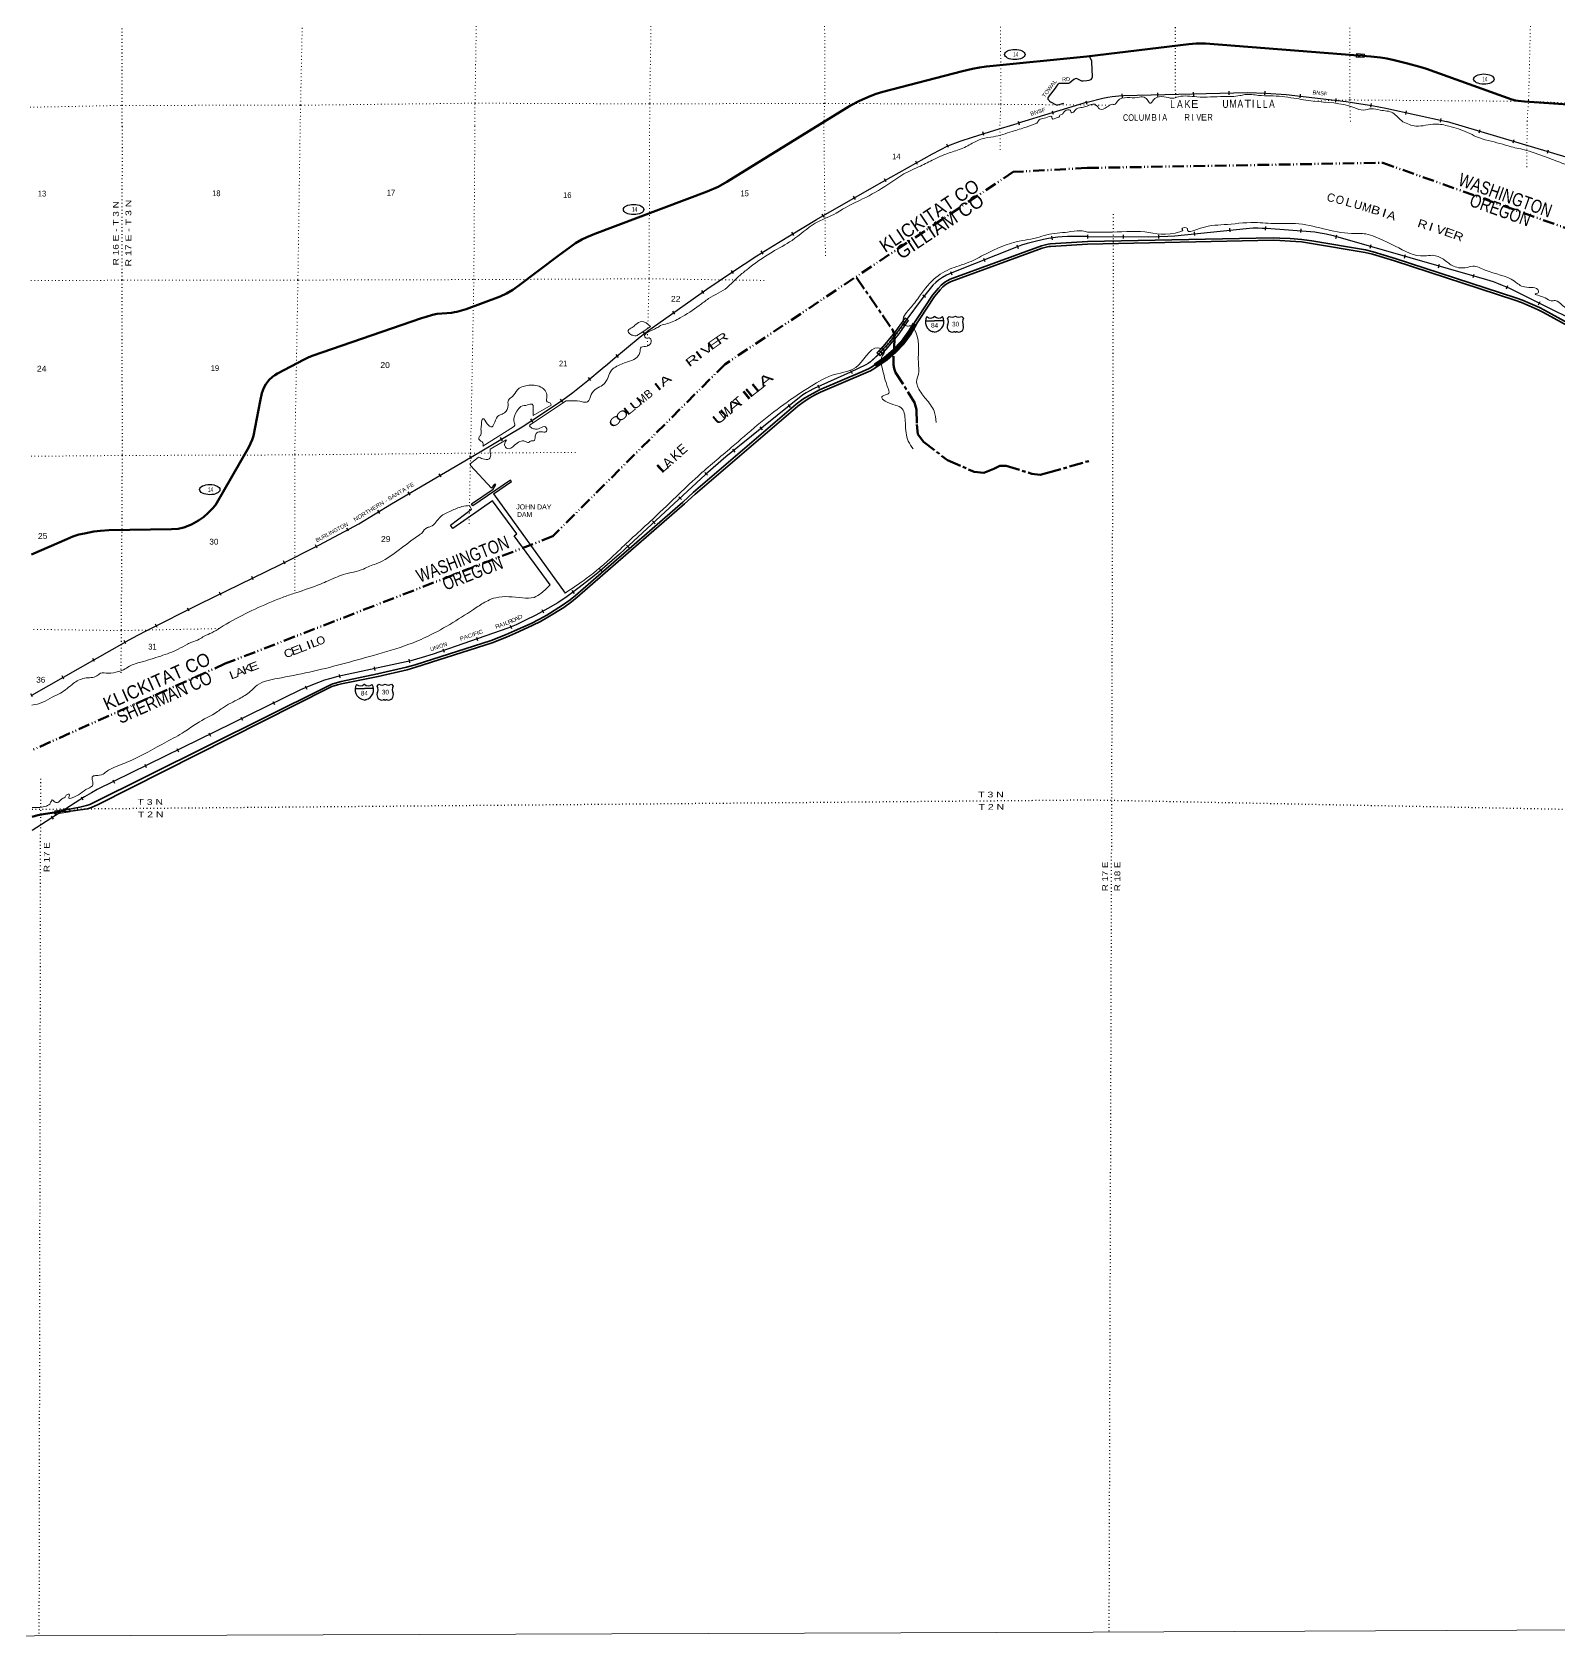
# Model space of a CAD drawing. Header units: feet. Extents: x -199 to 255675, y -686157 to -547785.
# Drawn here: x 63979 to 110150, y -686157 to -637564 of the extents above; entities that cross this region are included whole.
import ezdxf
from ezdxf.enums import TextEntityAlignment as Align

# ---------------------------------------------------------------- set-up
doc = ezdxf.new("R2010")
doc.units = ezdxf.units.FT
doc.header["$LTSCALE"] = 70
doc.header["$PDMODE"] = 32
doc.header["$PDSIZE"] = 35
for name, pattern in [('DASH_DOUBLE_DOT', [9.2, 5, -1.2, 0.3, -1.2, 0.3, -1.2]), ('DOTTED', [1.5, 0.3, -1.2]), ('LONG_DASH_SHORT_DASH', [9.9, 6, -1.2, 1.5, -1.2])]:
    doc.linetypes.add(name, pattern=pattern)
for name, color, linetype, lineweight in [('10', 7, 'DASH_DOUBLE_DOT', 70), ('11', 7, 'LONG_DASH_SHORT_DASH', 60), ('15', 7, 'Continuous', 25), ('16', 7, 'Continuous', 25), ('17', 7, 'Continuous', 25), ('18', 7, 'Continuous', 35), ('23', 7, 'Continuous', 70), ('29', 7, 'Continuous', 25), ('34', 7, 'Continuous', 25), ('39', 7, 'Continuous', 13), ('4', 7, 'Continuous', 13), ('42', 7, 'Continuous', 25), ('55', 7, 'Continuous', 13), ('59', 7, 'Continuous', 13), ('6', 7, 'DOTTED', 25), ('7', 7, 'DOTTED', 13)]:
    doc.layers.add(name, color=color, linetype=linetype, lineweight=lineweight)
for name, color, linetype in [('12', 7, 'Continuous'), ('30', 7, 'Continuous'), ('41', 7, 'Continuous')]:
    doc.layers.add(name, color=color, linetype=linetype)

msp = doc.modelspace()

# ---------------------------------------------------------------- linework, layer by layer
at = {"layer": '10'}
for points in [[(95885.3, -641672.62), (93649, -641791.49), (84933.81, -647606.42), (79721.68, -652811.99), (69820.57, -656662.85), (63971.77, -659283.36)], [(95885.3, -641671.92), (104824.44, -641515.55), (113008.57, -644436.05), (122645.78, -654793.86), (126772.09, -658385.24), (127941.78, -658785.25)]]:
    msp.add_lwpolyline(points, dxfattribs=at)
at = {"layer": '11'}
msp.add_lwpolyline([(88907.07, -644979.97), (89993.61, -646559.39), (90050.85, -646689.43), (90062.23, -646861.98), (90024.45, -647424.35), (90027.99, -647621.05), (90047.95, -647739.17), (90092.08, -647857.42), (90667.42, -648768.33), (90727.24, -648972.63), (90736.86, -649434.26), (90767.19, -649719.07), (90931.65, -649952.66), (91664.89, -650513.06), (92470.79, -650864.12), (92758.17, -650896.01), (93058.42, -650775.24), (93244.42, -650681.45), (93439.21, -650683.95), (94212.08, -650918.84), (94461.34, -650955.04), (94687.78, -650897.08), (95931.88, -650536.11)], dxfattribs=at)
at = {"layer": '15'}
for p, q in [((91268.01, -646161.69), (91270.91, -646158.78)), ((91274.08, -646161.16), (91270.65, -646158.78)), ((90995.3, -646293.16), (91271.71, -646293.16)), ((91271.71, -646638.74), (91207.82, -646620.78)), ((91271.18, -646639), (91334.81, -646620.26)), ((73750.14, -657418.35), (74026.55, -657418.35)), ((74022.85, -657286.88), (74025.75, -657283.97)), ((74028.92, -657286.35), (74025.49, -657283.97)), ((74026.55, -657763.93), (73962.66, -657745.97)), ((74026.02, -657764.19), (74089.65, -657745.45))]:
    msp.add_line(p, q, dxfattribs=at)
for points in [[(91547.07, -646293.16), (91271.18, -646293.16), (91271.71, -646293.16)], [(74301.91, -657418.35), (74026.02, -657418.35), (74026.55, -657418.35)]]:
    msp.add_lwpolyline(points, dxfattribs=at)
for centre, radius, start, end in [((91297.93, -646328.26), 306.13, 148.44436, 254.43378), ((91149.33, -646045.66), 165.66, 227.34248, 315.8117), ((91393.02, -646045.66), 165.66, 224.18831, 312.69403), ((91244.42, -646328.26), 306.13, 283.08087, 31.62484), ((74052.77, -657453.45), 306.13, 148.44436, 254.43378), ((73904.17, -657170.85), 165.66, 227.34248, 315.8117), ((74147.86, -657170.85), 165.66, 224.18831, 312.69403), ((73999.26, -657453.45), 306.13, 283.08087, 31.62484)]:
    msp.add_arc(centre, radius, start, end, dxfattribs=at)
at = {"layer": '16'}
for p, q in [((91657.25, -646218.17), (91708.56, -646159.41)), ((91900.32, -646153.44), (91900.04, -646153.64)), ((92092.41, -646159.32), (92143.8, -646218.17)), ((74412.1, -657347.57), (74463.41, -657288.81)), ((74655.17, -657282.84), (74654.89, -657283.04)), ((74847.26, -657288.72), (74898.65, -657347.57))]:
    msp.add_line(p, q, dxfattribs=at)
for centre, radius, start, end in [((91464.27, -646328.8), 222.05, 332.97043, 29.75871), ((91799.64, -646001.75), 182.07, 239.97227, 303.45418), ((92001.42, -646002.25), 181.52, 236.33975, 300.08743), ((92001.41, -646001.75), 182.07, 236.54582, 236.59441), ((92336.77, -646328.8), 222.05, 150.24129, 207.02957), ((91803.46, -646483.7), 151.42, 159.09177, 283.81923), ((91997.58, -646483.7), 151.42, 256.18077, 20.90823), ((74219.12, -657458.2), 222.05, 332.97043, 29.75871), ((74554.49, -657131.15), 182.07, 239.97227, 303.45418), ((74756.27, -657131.65), 181.52, 236.33975, 300.08743), ((74756.26, -657131.15), 182.07, 236.54582, 236.59441), ((75091.62, -657458.2), 222.05, 150.24129, 207.02957), ((74558.31, -657613.1), 151.42, 159.09177, 283.81923), ((74752.43, -657613.1), 151.42, 256.18077, 20.90823)]:
    msp.add_arc(centre, radius, start, end, dxfattribs=at)
for centre, major_axis, start_param, end_param in [((91858.8, -646682.52), (-19.56, 51.67), 4.95877769, 6.28318531), ((91942.25, -646682.52), (19.56, 51.67), 0, 1.32637542), ((74613.65, -657811.92), (-19.56, 51.67), 4.95877769, 6.28318531), ((74697.1, -657811.92), (19.56, 51.67), 0, 1.32637542)]:
    msp.add_ellipse(centre, major_axis=major_axis, ratio=0.929097, start_param=start_param, end_param=end_param, dxfattribs=at)
at = {"layer": '17'}
for centre in [(93696.74, -638239.1), (107881.77, -638984.24), (82169.23, -642928.93), (69350.4, -651399.75)]:
    msp.add_ellipse(centre, major_axis=(309.24, -1), ratio=0.500121, dxfattribs=at)
at = {"layer": '18'}
for q in [(65001.2, -661087.91), (65000.58, -661140.14)]:
    msp.add_line((64907.55, -661127.85), q, dxfattribs=at)
for points in [[(95894.48, -643897.85), (101512.61, -643781.29), (101715.76, -643791.01), (102026.99, -643806.54), (102373.51, -643833.74), (102678.86, -643877.6), (104301.91, -644152.1), (104530.65, -644206.99), (105197.43, -644408.29), (108844.52, -645600.08), (109049.23, -645671.27), (109279.87, -645769.55), (109559.48, -645892.89), (109719.79, -645974.67), (112718.61, -647621.13)], [(95894.79, -643972.98), (101511.59, -643856.33), (101712.1, -643865.92), (102022.19, -643881.39), (102365.24, -643908.32), (102667.27, -643951.71), (104286.89, -644225.62), (104511.05, -644279.41), (105174.94, -644479.84), (108820.55, -645671.15), (109022.18, -645741.27), (109250.03, -645838.36), (109527.28, -645960.66), (109684.69, -646040.96), (112680.67, -647685.86)], [(95894.48, -643897.85), (94768.61, -643967.73), (94707.93, -643976.53), (94627.22, -643992.26), (94498.52, -644029.93), (91745.38, -645036.68), (91652.64, -645080.78), (91581.37, -645126.92), (91472.36, -645215.01), (91384.32, -645303.09), (91204.04, -645517.02), (90340.38, -646840.46), (90271.99, -646933.01), (90174.77, -647043.9), (89943.14, -647263.07), (89800.59, -647380.53), (89643.17, -647509.24), (89392.87, -647679.4), (89294.34, -647736.03), (89088.04, -647828.79), (87790.39, -648385.65), (87606.85, -648480.59), (87455.92, -648564.48), (87288.22, -648669.35), (87085.3, -648818.97), (83982.42, -651477.7), (83660.76, -651775.39), (80413.53, -654597.51), (80245.83, -654731.74), (80018.21, -654898.94), (79539.39, -655195.26), (79320.33, -655317.96), (79069.83, -655446.94), (78561.54, -655675.08), (78298.41, -655790.9), (77862.61, -655961.64), (75564.89, -656696.96), (75301.56, -656773.36), (74425.25, -656975.47), (73322.43, -657203.98)], [(95894.79, -643972.98), (94776.33, -644042.4), (94720.49, -644050.49), (94644.97, -644065.21), (94521.96, -644101.22), (91774.43, -645105.92), (91689.28, -645146.4), (91625.44, -645187.73), (91522.59, -645270.84), (91439.62, -645353.86), (91264.34, -645561.85), (90402, -646883.28), (90330.45, -646980.1), (90228.86, -647095.97), (89992.82, -647319.32), (89848.17, -647438.5), (89688.08, -647569.4), (89432.7, -647743.02), (89328.49, -647802.91), (89118.21, -647897.46), (87822.45, -648453.51), (87642.31, -648546.69), (87494.05, -648629.1), (87330.42, -648731.42), (87132.02, -648877.71), (84032.31, -651533.72), (83710.84, -651831.23), (80461.58, -654655.11), (80291.48, -654791.26), (80060.21, -654961.15), (79577.47, -655259.9), (79355.83, -655384.04), (79102.38, -655514.54), (78592, -655743.62), (78327.21, -655860.17), (77887.74, -656032.34), (75586.77, -656768.7), (75320.45, -656845.97), (74441.29, -657048.74), (73337.65, -657277.42)], [(65000.58, -661140.14), (65582.4, -661067.04), (65643.89, -661057.84), (65686.33, -661046.83), (65743.46, -661027.43), (65795.34, -661004.89), (65977.05, -660919.74), (72937.23, -657404.78), (73044.14, -657356.54), (73109.13, -657335.57), (73216.04, -657304.11), (73337.65, -657277.42)], [(73322.43, -657203.98), (73140.05, -657252.22), (73075.07, -657273.19), (73018.6, -657293.74), (72817.87, -657390.55), (65747.13, -660908.41), (65723.55, -660919.42), (65694.2, -660930.95), (65625.54, -660952.45), (65419.64, -661002.35), (65001.2, -661087.91)]]:
    msp.add_lwpolyline(points, dxfattribs=at)
at = {"layer": '18', "lineweight": 70}
msp.add_lwpolyline([(63977.32, -661300.98), (64155.03, -661250.26), (64264.04, -661223), (64324.83, -661212.51), (64907.55, -661127.85)], dxfattribs=at)
at = {"layer": '23'}
for points in [[(95876.35, -638299.47), (98962.82, -637923.23), (99179.34, -637905.22), (99326.97, -637905.45), (99460.26, -637908.68), (104459.55, -638298.46), (104758.83, -638335.85), (104943.71, -638363.79), (105168.8, -638410.35), (105575, -638510.94), (105945.06, -638609.86), (106148.87, -638672.62), (108728.81, -639597.37), (108839.68, -639627.3), (108913.78, -639639.81), (109114.58, -639658.04), (111015.8, -639793.19)], [(95876.35, -638299.47), (92838.17, -638601.34), (92629.19, -638631.21), (92415.13, -638670.1), (92111.38, -638742.72), (89706.04, -639370.52), (89507.02, -639430.27), (89324.28, -639495.96), (89001.64, -639640.55), (88725.13, -639785.67), (87814.07, -640347.6)], [(87814.08, -640347.59), (84983.16, -642087.66), (84723.3, -642238.23), (84389.14, -642387.36), (80999.72, -643666.32), (80755.57, -643761.42), (80604.68, -643839.51), (80412.18, -643948.84), (80259.81, -644053.48), (79888.5, -644331.38), (78698.78, -645227.9), (78518.33, -645357.08), (78323.22, -645471.61), (78133.14, -645561.51), (77100.01, -645940.91), (76958.77, -645985.71), (76821.56, -646023.37), (76748.05, -646037.77), (76659.6, -646050.79), (76227.76, -646087.23), (76087.36, -646113.38), (75895.05, -646171.08), (75748.84, -646218.39), (72446.63, -647352.14), (72329.5, -647400.47), (72200.54, -647464.46), (71396.89, -647883.33), (71314.94, -647936.69), (71248.6, -647984.85), (71141.95, -648081.16), (71047.77, -648208.13), (70980.66, -648325.84), (70925.41, -648482.09), (70871.1, -648727.41), (70673.69, -649773.12), (70637.24, -649893.53), (70536.57, -650117.14), (69520.16, -651867.47), (69427.6, -651983.09), (69291.17, -652114.15), (69157.05, -652232.98), (69011.37, -652337.1), (68798.05, -652451.63), (68563.62, -652541.36), (68397.43, -652581.78), (68192.62, -652600.45), (66293.33, -652625.24), (66044.49, -652643.24), (65840.23, -652667.68), (65559.27, -652724.95), (65387.58, -652761.39), (65210.59, -652822.35), (65028.46, -652898.04), (63955.48, -653358.17)]]:
    msp.add_lwpolyline(points, dxfattribs=at)
at = {"layer": '29'}
for points in [[(95948.3, -638290.7), (96004.62, -638402.88), (96011.79, -638427.31), (96017.26, -638467.47), (96038.1, -638904.43), (96035.51, -638927.49), (96020.91, -638958.52), (95982.94, -639003), (95933.33, -639026.06), (95879.41, -639040.4)], [(95879.41, -639040.4), (95761.47, -639050.77), (95743.53, -639050.77), (95724.03, -639044.54), (95582.08, -638978.97), (95552.96, -638970.34), (95518.29, -638974.98), (95478.86, -638998.46), (95358.83, -639092.65), (95336.91, -639106.61), (95316.97, -639112.89), (95144.39, -639120.96), (95025.97, -639122.57), (95014.01, -639126.56), (95001.95, -639133.05), (94912.37, -639257.49), (94703.26, -639530.46), (94696.59, -639546.39), (94693.1, -639563.34), (94694.6, -639577.31), (94699.61, -639590.67), (94715.52, -639614.2), (94730.97, -639633.15), (94750.41, -639652.1), (94774.35, -639668.9), (94947.73, -639758.8), (94961.69, -639763.79), (94977.67, -639765.17), (94996.57, -639762.79), (95176.08, -639714.94)]]:
    msp.add_lwpolyline(points, dxfattribs=at)
at = {"layer": '34'}
for p, q in [((96949.95, -639542.2), (96946.37, -639431.65)), ((98021.34, -639512.25), (98018.55, -639401.68)), ((99106.85, -639487.44), (99104.06, -639376.87)), ((100178.66, -639457.76), (100175.86, -639347.19)), ((101260.95, -639462.48), (101264.34, -639351.93)), ((102324.17, -639553.25), (102337.13, -639443.4)), ((95882.37, -639682.75), (93763.29, -640325.39)), ((94825.65, -639943.43), (94857.75, -640049.28)), ((95839.92, -639641.78), (95872.02, -639747.63)), ((103402.17, -639683.07), (103415.13, -639573.22)), ((104461.86, -639832.45), (104478.6, -639723.11)), ((105521.16, -640052.74), (105545.17, -639944.76)), ((93800.35, -640257.1), (93832.45, -640362.95)), ((106568.38, -640282.91), (106592.39, -640174.93)), ((92762.81, -640687.1), (92730.2, -640581.41)), ((107761.51, -640513.89), (107729.85, -640619.87)), ((108789.59, -640818.34), (108757.93, -640924.32)), ((91693.59, -641056.38), (91644.85, -640957.09)), ((109829.2, -641131.67), (109797.53, -641237.65)), ((90754.22, -641566.79), (90700.29, -641470.21)), ((89804.94, -642093.87), (89751.01, -641997.29)), ((88874.13, -642624.89), (88819.19, -642528.89)), ((87930.42, -643161.88), (87875.48, -643065.88)), ((87010.98, -643711.2), (86954.04, -643616.38)), ((94805.34, -643737.11), (94821.44, -643846.54)), ((95896.46, -643691.27), (95896.46, -643801.88)), ((96980.66, -643805.94), (96981.06, -643695.33)), ((98053.91, -643801.17), (98052.09, -643690.57)), ((99140.71, -643717.33), (99129.6, -643607.27)), ((100207.23, -643607.01), (100196.12, -643496.96)), ((101280.98, -643552.75), (101287.46, -643442.33)), ((102349.7, -643628.26), (102357.81, -643517.95)), ((103407.23, -643801.21), (103437.68, -643694.88)), ((86085.42, -644276.79), (86026.68, -644183.07)), ((93757.08, -644000.68), (93792.94, -644105.32)), ((104438.72, -644093.89), (104469.17, -643987.56)), ((105481.83, -644395.33), (105512.29, -644288.99)), ((85188.08, -644861.78), (85127.6, -644769.17)), ((91748.78, -644802.96), (91793.72, -644904.03)), ((92744.55, -644399.91), (92785.52, -644502.65)), ((106513.33, -644688.01), (106543.78, -644581.68)), ((107556.44, -644989.45), (107586.89, -644883.11)), ((108562.3, -645328.5), (108610.35, -645228.88)), ((84291.49, -645470.6), (84227.67, -645380.26)), ((90912.06, -645508.19), (90998.43, -645577.29)), ((109533.54, -645812.57), (109582.72, -645713.49)), ((83417.27, -646091.4), (83353.45, -646001.06)), ((82535.6, -646721.53), (82468.48, -646633.61)), ((90271.05, -646370.14), (90359.85, -646436.08)), ((89591.07, -647206.55), (89671.86, -647282.1)), ((81708.56, -647400.03), (81637.68, -647315.12)), ((80874.27, -648095.03), (80803.48, -648010.04)), ((87738.78, -648230.32), (87784.4, -648331.08)), ((88728.3, -647784.94), (88775.15, -647885.14)), ((80024.13, -648756.49), (79961.68, -648665.19)), ((86838.28, -648828.04), (86907.51, -648914.3)), ((79117.9, -649357.57), (79058.5, -649264.26)), ((85989.85, -649505.62), (86059.08, -649591.88)), ((78203.46, -649920.04), (78146.56, -649825.19)), ((77268.77, -650473.68), (77212.88, -650378.23)), ((85155.28, -650178.77), (85224.52, -650265.03)), ((76344.85, -651017.74), (76288.95, -650922.29)), ((84327.08, -650884.27), (84400.02, -650967.42)), ((75406.71, -651564.38), (75350.79, -651468.95)), ((83539.62, -651614.08), (83614.67, -651695.33)), ((74489.88, -652117.55), (74431.63, -652023.52)), ((73546.04, -652660.65), (73493.91, -652563.1)), ((82740.2, -652348.84), (82815.25, -652430.09)), ((72599.34, -653166.73), (72549.47, -653067.99)), ((81954.3, -653078.21), (82029.34, -653159.47)), ((71628.97, -653653.9), (71579.11, -653555.16)), ((70667.04, -654129.1), (70618.48, -654029.72)), ((81141.03, -653794.5), (81213.26, -653878.28)), ((69690.34, -654603.45), (69641.78, -654504.07)), ((80301.36, -654454.07), (80367.27, -654542.9)), ((68730.6, -655080.1), (68680.93, -654981.27)), ((79390.59, -655029.11), (79444.52, -655125.68)), ((67759.27, -655565.34), (67709.6, -655466.51)), ((78435.34, -655500.34), (78477.69, -655602.52)), ((66813.39, -656063.73), (66758.61, -655967.64)), ((77413.96, -655859.05), (77450.33, -655963.51)), ((76402.22, -656214.06), (76438.59, -656318.52)), ((65868.82, -656599.2), (65814.04, -656503.11)), ((74323.65, -656759.7), (74347.09, -656867.8)), ((75370.95, -656529.92), (75394.39, -656638.02)), ((64938.63, -657132.49), (64883.85, -657036.4)), ((72238.7, -657335.07), (72281.76, -657436.96)), ((73261.97, -656987.25), (73285.41, -657095.35)), ((63994.06, -657667.96), (63939.28, -657571.87)), ((71255.91, -657803.24), (71304.66, -657902.52)), ((70294.62, -658278.16), (70343.37, -658377.45)), ((69318.83, -658754.39), (69367.58, -658853.68)), ((68357.54, -659229.32), (68406.29, -659328.6)), ((67381.75, -659705.54), (67430.5, -659804.83)), ((66420.46, -660180.47), (66469.21, -660279.76)), ((65456.34, -660691.96), (65516.16, -660785)), ((64555.88, -661274.05), (64615.7, -661367.09))]:
    msp.add_line(p, q, dxfattribs=at)
at = {"layer": '34', "lineweight": 13}
for p, q in [((90376.35, -646208.22), (90482.53, -646284.14)), ((89526.02, -647267.25), (89621.94, -647356.6))]:
    msp.add_line(p, q, dxfattribs=at)
at = {"layer": '34'}
for points in [[(95881.79, -639681.33), (96359.77, -639561.78), (96507.27, -639532.37), (96644.03, -639507.83), (96838.66, -639488.57), (96987.37, -639483.75), (100734.27, -639389.11), (101290.15, -639406.14), (101905.94, -639448.92), (103718.99, -639662.84), (104026.83, -639710.59), (104497.26, -639782.64), (104916.34, -639859.65), (106749.56, -640267.26)], [(63966.07, -657621.07), (65437.57, -656782.2), (66909.08, -655943.33), (67175.42, -655800.19), (67444.63, -655662.37), (69047.97, -654856.56), (71466.79, -653674.63), (72668.08, -653067.91), (73855.17, -652433.55), (74352.57, -652135.31), (74845.66, -651829.85), (76184.74, -651045.2), (77524.29, -650260.77), (78793.09, -649499.59), (79417.17, -649102.36), (80028.43, -648684.23), (80333.8, -648457.81), (80779.34, -648103.05), (81216.96, -647738.53), (81376.43, -647604.02), (81535.96, -647469.59), (81951.85, -647122.43), (82370.73, -646778.71), (82630.93, -646580.07), (82896.91, -646388.96), (84381.77, -645339.98), (85133.45, -644829.12), (85895.04, -644331.68), (86545.92, -643923.72), (87697.22, -643232.41), (89445.11, -642232.25), (91205.09, -641249.5), (91434.81, -641122.6), (91670.5, -641006.89), (92039.26, -640862.31), (92415.14, -640739.15), (93089.6, -640531.03), (93764.06, -640322.9)], [(127924, -655637.41), (127086.78, -655253.06), (126909.8, -655158.63), (126819.93, -655098.67), (126741.85, -655029.38), (126435.39, -654727.67), (119569.81, -646317.69), (119398.85, -646129.54), (119245.01, -645975.62), (119031.33, -645791.75), (118834.82, -645647.56), (118135.51, -645170.48), (116570.61, -644069.47), (116453.76, -643986.89), (116368.32, -643935.6), (116206, -643852.06), (111336.55, -641676.37), (111131.91, -641587.57), (110941.67, -641521.04), (106752.33, -640269.35)], [(95897.56, -643745.87), (95285.48, -643745.87), (95129.36, -643753.21), (94996.31, -643766.83), (94711.26, -643808.77), (94567.71, -643837.08), (94271.13, -643905.24), (94070.97, -643958.71), (93898.07, -644010.09), (93745.07, -644062.51), (91838.58, -644822.78), (91631.12, -644915.03), (91509.63, -644984.19), (91388.11, -645068.03), (91304.32, -645135.1), (91218.46, -645216.82), (90898.84, -645616.28), (89905.19, -646954.43), (89539.32, -647345.64), (89334.86, -647533.44), (89265.6, -647583.83), (89195.28, -647626.88), (88730.9, -647844), (87628.3, -648343.13), (87460.66, -648431.19), (87389.42, -648473.12), (87286.77, -648538.1), (84955.8, -650408.88), (84343.72, -650945.78), (81891.11, -653210.89), (81740.17, -653353.53), (81073.53, -653928.23), (80836.63, -654123.31), (80522.17, -654358.23), (80116.52, -654659.21), (80003.3, -654736.82), (79875.38, -654822.84), (79569.29, -654994.85), (79208.7, -655196.2), (78902.62, -655347.23), (78613.31, -655485.67), (78366.34, -655588.04), (76106.08, -656374.98), (75769.12, -656480.9), (75426.8, -656576.35), (73227.82, -657053.2), (72974.21, -657121.65), (72823.32, -657167.78), (72642.81, -657228.76), (72358.03, -657343.93), (72093.35, -657455.77), (65947.55, -660473.5), (65773.81, -660571.69), (65560.02, -660693.31), (63979.28, -661709.71)], [(95893.98, -643744.74), (97750.16, -643751.55), (98075.8, -643746.2), (98325.98, -643733), (98539.16, -643720.56), (100689.27, -643503.46), (100901.09, -643487.67), (101053.84, -643484.46), (101172.82, -643489.09), (101312.3, -643497.28), (102635.29, -643594.5), (102765.15, -643608.16), (102929.01, -643629.76), (103108.45, -643663.97), (103327.74, -643718.94), (107959.4, -645045.34), (108163.38, -645110.51), (108312.91, -645161.8), (108438.95, -645213.1), (108536.08, -645255.24), (108652.55, -645311.41), (111693.7, -646820.91)]]:
    msp.add_lwpolyline(points, dxfattribs=at)
at = {"layer": '34', "lineweight": 13}
for points in [[(95882.06, -639682.4), (96360.01, -639562.85), (96507.47, -639533.45), (96644.18, -639508.92), (96838.73, -639489.67), (96987.4, -639484.85), (100734.27, -639390.21), (101290.1, -639407.24), (101905.84, -639450.02), (103718.84, -639663.93), (104026.66, -639711.68), (104497.08, -639783.72), (104916.12, -639860.73), (106749.32, -640268.33)], [(127924.46, -655636.41), (127087.27, -655252.07), (126910.37, -655157.68), (126820.6, -655097.8), (126742.6, -655028.58), (126436.2, -654726.93), (119570.64, -646316.97), (119399.65, -646128.78), (119245.76, -645974.81), (119032.02, -645790.89), (118835.46, -645646.66), (118136.14, -645169.58), (116571.24, -644068.57), (116454.36, -643985.97), (116368.86, -643934.64), (116206.48, -643851.07), (111336.99, -641675.36), (111132.31, -641586.54), (110942.01, -641519.99), (106752.64, -640268.3)], [(95897.56, -643744.77), (95285.45, -643744.77), (95129.28, -643752.11), (94996.17, -643765.74), (94711.07, -643807.69), (94567.48, -643836), (94270.86, -643904.17), (94070.67, -643957.65), (93897.73, -644009.04), (93744.69, -644061.48), (91838.15, -644821.77), (91630.62, -644914.05), (91509.04, -644983.26), (91387.45, -645067.15), (91303.6, -645134.27), (91217.65, -645216.07), (90897.97, -645615.61), (89904.34, -646953.72), (89538.55, -647344.86), (89334.16, -647532.59), (89264.99, -647582.91), (89194.76, -647625.91), (88730.44, -647843), (87627.82, -648342.14), (87460.12, -648430.23), (87388.85, -648472.18), (87286.13, -648537.2), (84955.09, -650408.04), (84342.98, -650944.96), (81890.36, -653210.09), (81739.43, -653352.71), (81072.82, -653927.39), (80835.95, -654122.44), (80521.51, -654357.35), (80115.88, -654658.31), (80002.68, -654735.91), (79874.8, -654821.9), (79568.75, -654993.89), (79208.19, -655195.23), (78902.14, -655346.24), (78612.86, -655484.67), (78365.95, -655587.01), (76105.73, -656373.94), (75768.81, -656479.85), (75426.54, -656575.28), (73227.56, -657052.13), (72973.91, -657120.59), (72822.98, -657166.73), (72642.43, -657227.73), (72357.61, -657342.91), (72092.89, -657454.77), (65947.04, -660472.53), (65773.27, -660570.73), (65559.45, -660692.37), (63978.69, -661708.78)], [(95893.98, -643745.84), (97750.17, -643752.65), (98075.84, -643747.3), (98326.04, -643734.1), (98539.25, -643721.66), (100689.37, -643504.56), (100901.14, -643488.77), (101053.83, -643485.56), (101172.77, -643490.19), (101312.23, -643498.38), (102635.19, -643595.6), (102765.02, -643609.25), (102928.83, -643630.85), (103108.21, -643665.04), (103327.45, -643720), (107959.08, -645046.39), (108163.03, -645111.55), (108312.52, -645162.83), (108438.52, -645214.11), (108535.62, -645256.24), (108652.07, -645312.4), (111693.18, -646821.88)], [(90376.26, -646208.01), (90061.44, -646648.37), (89716.3, -647062.97), (89526.02, -647267.25)], [(89537.5, -647266.66), (89722.31, -647068.26), (90067.78, -646653.26), (90378.05, -646219.27), (90471.62, -646286.17)], [(90471.62, -646286.17), (90158.59, -646724.01), (89808.4, -647144.67), (89621.71, -647345.11), (89537.5, -647266.66)], [(90482.53, -646284.66), (90164.93, -646728.9), (89814.41, -647149.96), (89621.94, -647356.6)]]:
    msp.add_lwpolyline(points, dxfattribs=at)
at = {"layer": '34', "linetype": 'DOTTED', "lineweight": 100}
msp.add_arc((84258.71, -642169.14), 7395.4, 315.94479, 326.54528, dxfattribs=at)
at = {"layer": '39'}
for p, q in [((80132.01, -648717.29), (79046.35, -649425.59)), ((79132.9, -649156.51), (79674.32, -648841.44)), ((77609.05, -650089.32), (78539.35, -649505.9)), ((78319.12, -649892.73), (77828.38, -650180.77)), ((77267.99, -651988.66), (77203.33, -651882.57))]:
    msp.add_line(p, q, dxfattribs=at)
msp.add_lwpolyline([(77479.58, -650418.86), (77219.09, -650626.52), (77233.32, -650674.62), (77873.67, -651353.25)], dxfattribs=at)
for points in [[(95881.15, -639802.98), (96112.36, -639745.57), (96212.87, -639831.63), (96253.1, -639881.69), (96493.76, -639825.25), (96569.9, -639775.03), (96646.09, -639746.87), (96702.29, -639756.82), (96802.39, -639650.45), (97095.41, -639544.14), (97403.28, -639539.86), (97604.25, -639531.3), (97721.34, -639635.19), (97789.74, -639717.29), (97893.84, -639608.91), (98058.19, -639520.49), (98341.16, -639544.17), (98453.56, -639564.07), (98648.1, -639519.71), (99201.9, -639520.98), (100018.53, -639511.87), (100500.03, -639485.17), (100656.47, -639454.9), (101069.86, -639476.4), (101778.23, -639509.53), (102133.49, -639561.18), (102723.59, -639648.59), (103954, -639845.4), (104247.11, -639923.18), (104481.78, -639878.77), (104746.73, -639922.52), (105132.16, -640008.19), (105270.87, -640128.28), (105431.62, -640273.91)], [(94363.08, -640321.12), (94467.35, -640197.73), (94629.6, -640158.74), (94811.96, -640127.66), (94826.35, -640179.7), (94980.64, -640150.78), (95048.63, -640118.33), (95058.4, -640078.18), (95116.43, -640055.81), (95178.16, -639985.3), (95346.23, -639916.2), (95382.46, -639934.05), (95396.9, -639994.11), (95492.97, -639959.5), (95566.67, -639878.9), (95648.74, -639850.38), (95734.94, -639839.87), (95881.15, -639802.98)], [(94363.08, -640321.12), (94041.97, -640435.65), (93620.47, -640567.68), (93052.39, -640728.37), (92711.01, -640787.87), (92369.98, -640947.68), (91966.76, -641133.82), (91565.37, -641269.79), (91252.41, -641413.45), (90845.21, -641613.65), (90343.72, -641854.33), (89853.74, -642174.47), (89094.88, -642609.74), (88488.79, -642920.83), (88298.31, -643037.94), (87995.4, -643179.55), (87660.41, -643343.35), (86958.94, -643861.69), (86357.37, -644215.12), (85577.63, -644759.84), (85315.16, -644977.54), (84998.75, -645283.72), (84437.32, -645624.96), (84148.71, -645834.73), (83573.33, -646208.12), (83186.12, -646378.15), (82985.4, -646439.11), (82863.08, -646511.81), (82510.38, -646784.03), (82558.72, -646817.95), (82643.09, -646811.61), (82701.76, -646925.74), (82573.62, -647058.66), (82489.29, -647075.03), (82400.95, -647095.44), (82357.29, -647254.11), (82227.3, -647431.17), (81984.53, -647536.43), (81619.38, -647692.33), (81495.14, -647791.12), (81399.4, -647996.14), (81231.46, -648239.56), (81038.95, -648348.64), (80886.85, -648525.79), (80775.07, -648740.9), (80698.78, -648759.25), (80537.92, -648725.76), (80240.52, -648718.88), (80132.01, -648717.29)], [(105431.62, -640273.91), (105828.15, -640403.97), (106415.39, -640342.56), (106825.21, -640409.11), (107386.54, -640598.7), (107660.48, -640726.66), (108366.39, -640933.01), (108704.26, -641030.3), (109172.62, -641140.48), (109856.75, -641379.12), (110118.39, -641477.1), (110615.31, -641641.18), (111102.04, -641787.3), (111199.13, -641878.71), (111578.45, -641899.4), (111862.26, -642009.22), (113233.84, -642638.95), (113391.75, -642804.05), (113639.88, -642964.33), (113982.95, -643200), (114866.48, -643531.16), (115177.76, -643570.51), (115329.07, -643669.47), (115636.54, -643730.92), (115875.97, -643813.05), (116122.57, -644027.51), (116271.16, -644044.24), (116539.49, -644220.39), (117126.98, -644650.49), (117448.37, -644930.49), (117658.2, -645069.05), (117839.06, -645105.55), (118396.44, -645533.9), (118844.48, -645844.87), (119295.29, -646244.09), (119882.69, -646907.21), (120215.59, -647347.29), (120184.38, -647449.88), (120296.96, -647709.67), (120592.96, -647837.43), (120745.93, -648128.97), (120812.57, -648411.24), (121035.72, -648698.13), (121601.25, -649373.17), (122303.07, -650265.67), (122917.5, -651026.54), (123752.82, -652046.24), (124020.21, -652114.07), (124083.79, -652273.99), (124209.73, -652455.43), (124612.07, -653049.67), (124934.78, -653482.13), (125573.17, -654230.74), (125854.87, -654561.25), (126055.89, -654840.32), (126618.81, -655677.88), (126916.51, -656002.23), (127054.73, -655978.93), (127118.21, -655896.11), (127211.11, -655967.5), (127360.31, -656287.16), (127435.66, -656416.88), (127521.38, -656353.93), (127591.6, -656355.31), (127723.87, -656340.08), (127684.94, -656246.14), (127794.7, -656178.96), (127850.69, -656158.4), (127926.87, -656125.81)], [(95890.58, -643610.79), (96501.61, -643616.79), (97630.94, -643606.71), (98720.11, -643590.98), (98775.94, -643552.36), (98749.54, -643514.48), (98913.93, -643502.98), (98920.42, -643557.09), (99171.02, -643538.8), (100024.29, -643386.75), (100952.55, -643322.29), (101600.79, -643354.62), (102182.56, -643355.45), (103878.24, -643651.28), (104313.7, -643667.45), (104871.22, -643879.14), (105199.57, -644036.7), (106082.81, -644333.76), (106329.38, -644313.5), (106659.42, -644434.94), (106921.82, -644621.18), (107319.62, -644689.85), (107547.93, -644645.68), (107924.05, -644758.68), (108803.63, -645097.9), (109112.07, -645271.69), (109530.39, -645394.34), (109522.85, -645450.58), (109446.85, -645477.34), (109734.79, -645601.16), (109916.11, -645689.82), (110034.42, -645684.75), (110258.33, -645827.2), (110855.05, -646164.93), (110943.62, -646200.25), (111077.98, -646195.03), (111273.56, -646309.65), (111589.95, -646475.34), (112102.65, -646839.9), (112488.6, -647163.46), (113140.4, -647607.02), (113812.87, -648120.61), (114423.91, -648723.03), (115132.6, -649481.05), (115800.85, -650436.03), (116456.99, -651381.1), (117240.54, -652445.39), (117955.23, -653434.07), (118501.52, -654203.57), (118651.05, -654328.62), (118939.22, -654711.23), (119565.07, -655401.78), (120540.46, -656380.11), (120812.79, -656554.22), (121102.27, -656856.57), (122183.32, -657757.72), (122936.51, -658326.77), (123730.32, -658953.63), (124579.79, -659521.81), (125508.52, -660207.66), (126431.82, -660731.05), (127078.41, -661036.23), (127638.14, -661271.98), (127957.22, -661405.32)], [(91322.05, -649368.45), (91256.57, -649025.61), (91012.2, -648663.39), (90771.9, -648317.22), (90727.08, -648140.83), (90780.54, -647909.89), (90781.35, -647562.78), (90629.03, -646510.03), (90556.47, -646444.09), (90448.01, -646458.56), (90319.85, -646250.26), (90430.48, -646035.28), (90700.6, -645705.19), (91192.75, -645087.35), (91719.99, -644736.21), (92307.98, -644523.28), (92805.45, -644280.6), (93830.84, -643885.41), (94182.25, -643821.86), (94354.92, -643785.08), (94666.04, -643693.6), (95294.66, -643608.92), (95682.33, -643571.31), (95890.58, -643610.79)], [(82678.06, -646462.36), (82410.32, -646316.93), (82233.81, -646407.89), (82127.61, -646492.57), (82005.38, -646589.35), (82057.98, -646693.48), (82170.66, -646741.2), (82241.02, -646748.95), (82317.24, -646710.54), (82507.68, -646583.4), (82677.36, -646461.98)], [(80099.82, -654527.87), (80738.47, -654087.84), (81564.39, -653391.52), (82086.36, -652898.64), (82666.27, -652365.16), (83451.34, -651617.77), (84110.27, -650999.28), (85131.97, -650118.57), (86708.82, -648822.4), (87534.75, -648271.49), (88236.8, -647921.68), (88969.22, -647637.97), (89657.41, -647135.35), (89753.84, -647236.03), (89690.96, -647345.09), (89653.88, -647490.88), (89692.93, -647743.53), (89857.67, -648318.73), (89886.37, -648485.15), (89737.91, -648549.92), (89671.76, -648596.32), (89778.69, -648722.31), (90293.88, -648957.08), (90387.8, -649390.1), (90476.1, -649939.5), (90621.56, -650167.67)], [(77609.05, -650089.32), (77610.71, -649989), (77489.76, -649875.1), (77497.55, -649802.84), (77547.56, -649738.44), (77552.98, -649563.87), (77572.53, -649407.29), (77582.19, -649294.9), (77606.19, -649262.71), (77737.3, -649408.67), (77888.3, -649496.37), (77970.21, -649359.62), (78094.09, -649156.5), (78168.32, -649124.11), (78268.61, -649073.57), (78372.32, -648848.45), (78381.82, -648689.91), (78502.02, -648587.13), (78652, -648377.89), (78948.93, -648250.34), (79363.01, -648296.9), (79548.8, -648567.05), (79557.45, -648745.58), (79656.04, -648785.33), (79674.32, -648841.44)], [(78539.35, -649505.9), (78571.31, -649451.61), (78550.77, -649323.28), (78638.18, -649032.02), (78762.26, -648889.09), (78963.02, -648840.16), (79103.6, -648819.56), (79126.46, -649038.16), (79132.9, -649156.51)], [(78319.65, -649889.96), (78280.18, -650096.77), (78348.71, -650158.7), (78569.39, -650059.54), (78892.47, -649939.92), (78989.04, -649975.67), (79069.23, -649921.19), (79099.37, -649921.07), (79149.62, -649926.9), (79195.33, -649782.26), (79237.19, -649683.79), (79413.92, -649657.03), (79538.41, -649632.47), (79503.81, -649506.2), (79333.16, -649544.98), (79166.45, -649563.68), (79067.86, -649523.93), (79021.46, -649469.94), (79047.42, -649423.69)], [(77479.58, -650418.86), (77604.32, -650466.54), (77799.23, -650469.8), (77847.08, -650361.27), (77832.7, -650269.03), (77828.38, -650180.77)], [(75763.58, -652720.36), (75931.73, -652549.57), (76030.07, -652517.09), (76326.43, -652221.01), (76649.31, -652041.2), (76978.4, -651915.54), (77203.33, -651882.57)], [(75767.23, -652718.01), (75697.38, -652763.14), (74655.12, -653511.52), (74380.31, -653644.99), (74185.64, -653711.95), (74001.09, -653800.94), (73390.84, -653967.81), (73160.08, -654056.98), (72702.64, -654255.37), (71956.09, -654519.07), (71594.85, -654644.85), (71217.62, -654794.77), (69663.12, -655581.23), (69412.47, -655728.66), (69183.76, -655831.87), (69029.38, -655926.76), (68808.65, -656011.88), (68676.25, -656074.58), (68399.48, -656224.12), (67867.74, -656432.82), (67269.6, -656617.7), (66920.41, -656741.44), (66745.96, -656846.44), (66589.42, -656899.21), (66278.16, -656952.57), (66047.09, -656953.46), (65938.86, -657032.12), (65561.36, -657103.8), (65224.36, -657265.6), (64837.56, -657554), (64584.8, -657673.35), (64304.04, -657830.93), (63968.86, -657919.86)], [(79644.86, -654278.82), (79376.48, -654530.65), (79157.91, -654657.89), (78806.35, -654677.3), (77996.57, -654668.38), (77755.77, -654759.59), (77410.88, -654967.57), (75955.11, -655829.89), (75373.26, -656076.91), (74297.44, -656414.11), (72366.23, -656919.12), (71396.4, -657111.45), (70788.28, -657312.42), (70575.96, -657505.85), (70241.16, -657723.82), (69733.78, -658006.67), (69585.45, -658111.57), (68957.78, -658469.11), (68580.92, -658729.38), (68039.44, -659028.41), (66904.22, -659620.64), (66404.61, -659823.2), (66254.19, -659906.04), (66125.95, -660006.85), (65897.03, -660049.87), (65798.71, -660086.36), (65803.13, -660204.72), (65799.63, -660355.21), (65673.33, -660435.95), (65157.94, -660726.85), (65087.63, -660731.13), (65103.3, -660614.7), (65026.99, -660627.04), (64972.99, -660699.47), (64862.71, -660766.11), (64772.59, -660852.73), (64674.13, -660853.11), (64585.49, -660785.23), (64535.56, -660873.7), (64409.3, -660968.49), (64212.53, -661009.37), (63977.03, -661015.92)]]:
    msp.add_spline(points, degree=3, dxfattribs=at)
at = {"layer": '4'}
msp.add_lwpolyline([(0, -686157.2), (0, -549186.32), (31834.35, -549164.42), (63668.65, -549098.74), (95502.83, -548989.27), (127336.83, -548836), (159170.58, -548638.96), (191004.04, -548398.11), (222837.13, -548113.49), (254669.81, -547785.08), (255674.76, -639106.77), (223716.47, -639436.48), (224155.96, -685078.02), (192134.46, -685364.33), (160112.61, -685606.59), (128090.45, -685804.81), (96068.05, -685958.97), (64045.47, -686069.09), (32022.77, -686135.17)], close=True, dxfattribs=at)
msp.add_lwpolyline([(0, -686157.2), (0, -549186.32), (31834.35, -549164.42), (63668.65, -549098.74), (95502.83, -548989.27), (127336.83, -548836), (159170.58, -548638.96), (191004.04, -548398.11), (222837.13, -548113.49), (254669.81, -547785.08), (255674.76, -639106.77), (223716.47, -639436.48), (224155.96, -685078.02), (192134.46, -685364.33), (160112.61, -685606.59), (128090.45, -685804.81), (96068.05, -685958.97), (64045.47, -686069.09), (32022.77, -686135.17)], close=True, dxfattribs=at)
at = {"layer": '42'}
for points in [[(77929.9, -651525.09), (78470.68, -651151.39), (78442.41, -651109.36), (77302.27, -651888.91), (77261.8, -651828.18), (77920.94, -651386.24), (77996.83, -651249.52), (77954.62, -651247.67), (77873.67, -651353.25)], [(77929.9, -651525.09), (77933.47, -651522.63), (80099.82, -654527.87)], [(79644.86, -654278.82), (78558.76, -652802.3), (78640.91, -652735.77), (77904.08, -651739.43), (76699.38, -652576.71), (76630.7, -652470.64), (77267.99, -651988.66)]]:
    msp.add_lwpolyline(points, dxfattribs=at)
at = {"layer": '55'}
for p, q in [((90723.95, -646427.12), (90616.03, -646364.05)), ((89527.91, -647700.74), (89457.05, -647597.76))]:
    msp.add_line(p, q, dxfattribs=at)
for points in [[(89457.05, -647597.76), (89750.08, -647396.13), (90016.16, -647165.56), (90254.98, -646906.86), (90463.76, -646623.02), (90616.03, -646364.05)], [(89468.18, -647599.81), (89754.98, -647402.47), (90021.74, -647171.31), (90261.16, -646911.96), (90470.45, -646627.43), (90618.88, -646374.98), (90659.02, -646398.45)], [(90659.02, -646398.45), (90509.32, -646653.05), (90297.09, -646941.6), (90054.14, -647204.76), (89783.48, -647439.3), (89494.54, -647638.12), (89468.18, -647599.81)], [(89492.48, -647649.25), (89788.38, -647445.64), (90059.72, -647210.51), (90303.27, -646946.7), (90516.01, -646657.46), (90669.86, -646395.8)], [(89503.61, -647651.3), (89793.28, -647451.98), (90065.3, -647216.26), (90309.45, -646951.8), (90522.7, -646661.87), (90672.84, -646406.51), (90712.99, -646429.98)], [(90712.99, -646429.98), (90561.57, -646687.5), (90345.37, -646981.43), (90097.7, -647249.72), (89821.78, -647488.81), (89529.97, -647689.61), (89503.61, -647651.3)], [(89527.91, -647700.74), (89826.68, -647495.15), (90103.28, -647255.47), (90351.55, -646986.53), (90568.26, -646691.91), (90723.95, -646427.12)], [(65116.5, -661044.79), (64663.67, -661111.19), (64678.91, -661215.07)], [(65116.5, -661044.79), (65131.73, -661148.69), (64678.91, -661215.07)]]:
    msp.add_lwpolyline(points, dxfattribs=at)
msp.add_lwpolyline([(64672.74, -661117.94), (65109.74, -661053.86), (65122.65, -661141.93), (64685.66, -661205.99)], close=True, dxfattribs=at)
at = {"layer": '55', "linetype": 'DOTTED', "lineweight": 100}
msp.add_arc((87813.53, -644892.49), 3230.28, 301.34519, 332.23976, dxfattribs=at)
at = {"layer": '55'}
for p in [(64675.28, -661190.34), (64675.28, -661198.34)]:
    msp.add_point(p, dxfattribs=at)
at = {"layer": '59'}
for points in [[(104024.72, -638212.02), (104274.04, -638230.37), (104266.33, -638335.08), (104017.01, -638316.73)], [(104032.1, -638220.58), (104265.47, -638237.75), (104258.94, -638326.51), (104025.57, -638309.34)]]:
    msp.add_lwpolyline(points, close=True, dxfattribs=at)
at = {"layer": '6'}
for p, q in [((96675.81, -643067.79), (96541.32, -685957.19)), ((64229.37, -660146.95), (64184.18, -686068.71)), ((63976.68, -661065.88), (95964.15, -660781.64)), ((95964.15, -660781.64), (127945.29, -661411.69))]:
    msp.add_line(p, q, dxfattribs=at)
for points in [[(98561.61, -639539.48), (98545.11, -634504.68), (98533.81, -629208.91), (98542.68, -623959.21), (98549.38, -618633.34), (98541.93, -613257.38), (98556.66, -607933.51), (98539.21, -602571.6), (98531.78, -597205.66), (98560.76, -594647.22)], [(66698.68, -640417.8), (66698.43, -639780.25), (66709.48, -634447.52), (66708.75, -629152.95), (66755.76, -623797.96), (66775.28, -618531.34), (66772.19, -613184.66), (66781.38, -607873.99), (66766.4, -602549.43), (66769.16, -598445.32)], [(66698.68, -640417.8), (66691.26, -645069.24), (66699.5, -650368.04), (66669.54, -655662.97), (66661.85, -657027.8)]]:
    msp.add_lwpolyline(points, dxfattribs=at)
at = {"layer": '7'}
for p, q in [((96557.67, -639772.61), (95882.41, -639768.64)), ((87969.23, -644329.3), (87921.04, -640347.19)), ((93250.88, -641120.47), (93247.27, -640326.43)), ((109188.7, -640256.98), (109181.51, -641704.13))]:
    msp.add_line(p, q, dxfattribs=at)
for points in [[(71942.48, -594745.06), (71984.48, -597348.23), (71940.69, -602584.91), (71923.73, -607933.71), (71972.26, -613173.89), (72029.4, -618504.24), (72026.27, -623820.88), (72043.49, -629181.52), (72204.88, -634499.26), (72097.16, -639776.39), (72084.89, -640401.71)], [(77367.47, -640384.72), (77371.11, -639713.09), (77459.16, -634496.21), (77349.83, -629162.14), (77497.46, -623852.71), (77600.73, -618509.45), (77605.98, -613210.83), (77500.65, -607874.74), (77443.97, -602614.56), (77361.06, -597332.47), (77316.32, -594727.78)], [(82626.27, -594709.47), (82725.83, -597350.85), (82948.8, -602576.03), (82945.28, -607834.54), (82894.45, -613219.62), (82885.36, -618544.32), (82857.57, -623772.89), (82695.48, -629177.73), (82741.19, -634440.88), (82655.65, -639733.93), (82653.49, -640366.53)], [(87921.04, -640347.19), (87947.95, -639714.62), (87943.35, -634442.12), (87968.85, -629171.46), (88152.65, -623871.86), (88143.63, -618537.23), (88140.58, -613196.56), (88081.42, -607864.22), (88101.09, -602621.66), (88010.25, -597353.65), (87946.21, -594689.94)], [(93300.47, -594668.96), (93322.08, -597254.05), (93227.01, -602623.33), (93318.15, -607937.45), (93100.53, -613281.35), (93247.64, -618563.08), (93309.15, -623947.53), (93237.43, -629206.42), (93258, -634466.8), (93272.7, -639749.27), (93247.27, -640326.43)], [(103841.3, -594624.17), (103857.18, -597270.75), (103964.72, -602532.32), (103948.1, -607914.32), (103947.57, -613310.33), (103904.65, -618588.14), (103855.86, -623938.11), (103869.09, -629197.8), (103846.28, -634495.63), (103823.08, -639615.06), (103844.42, -640281.47)], [(109188.7, -640256.98), (109234.61, -639607.86), (109361.96, -634402.1), (109374.98, -629214.54), (109361.56, -623862.64), (109348.16, -618520.77), (109328.85, -613229.01), (109321.51, -607909.18), (109321.99, -602489.11), (109170.47, -597299.76), (109158.61, -594599.76)], [(63918.28, -639836.81), (66698.43, -639780.25), (72113.2, -639774.3), (77371.11, -639713.09), (82655.65, -639733.93), (87947.98, -639718.63), (93258.65, -639747.34), (95882.41, -639768.64)], [(127841.53, -639660.07), (125258.75, -639690.79), (119925.57, -639743.98), (114638.72, -639881.3), (109227.83, -639656.65), (103823.08, -639615.06), (102678.89, -639651.89)], [(72084.89, -640401.71), (72015.89, -645062.81), (71921.61, -650349.96), (71919.43, -654531.83)], [(77193.17, -652432.36), (77238.04, -650297.4), (77336.48, -645050.36), (77367.47, -640384.72)], [(82653.49, -640366.53), (82636.93, -645023.95), (82583.65, -647055.25)], [(86117.2, -645072.76), (82636.93, -645023.95), (77306.33, -645048.47), (72015.89, -645062.81), (66691.26, -645069.24), (63932.7, -645076.58)], [(63947.31, -650391.7), (66699.5, -650368.04), (71921.61, -650349.96), (77238.04, -650297.4), (80410.65, -650273.16)], [(69625.26, -655602.54), (66669.54, -655662.97), (63961.72, -655626.56)]]:
    msp.add_lwpolyline(points, dxfattribs=at)

# ---------------------------------------------------------------- texts
at = {"layer": '10', "width": 0.8}
for s, rotation, p in [('WASHINGTON', 340.361, (107075.59, -642188.15)), ('OREGON', 340.361, (107417.12, -642809.32)), ('WASHINGTON', 21.253, (75697.52, -654219.58)), ('OREGON', 21.253, (76483.1, -654457.69))]:
    msp.add_text(s, height=400, rotation=rotation, dxfattribs=at).set_placement(p)
at = {"layer": '12'}
for s, rotation, width, p in [('KLICKITAT CO', 33.712, 0.95, (89777.17, -644246.58)), ('KLICKITAT CO', 24.134, 0.95, (66241.67, -658089.66)), ('SHERMAN CO', 24.134, 0.85, (66652.34, -658490.59))]:
    msp.add_text(s, height=400, rotation=rotation, dxfattribs=dict(at, width=width)).set_placement(p)
msp.add_text('GILLIAM CO', height=400, rotation=33.712, dxfattribs=at).set_placement((90263.32, -644454.82))
at = {"layer": '15'}
for p in [(91270.63, -646501.27), (74025.47, -657626.46)]:
    msp.add_text('84', height=140, dxfattribs=at).set_placement(p, align=Align.CENTER)
at = {"layer": '16'}
for p in [(91906.87, -646463.95), (74661.72, -657593.35)]:
    msp.add_text('30', height=140, dxfattribs=at).set_placement(p, align=Align.CENTER)
at = {"layer": '17', "width": 0.6}
for p in [(93722.79, -638307.41), (107907.82, -639052.55), (82195.28, -642997.24), (69376.45, -651468.06)]:
    msp.add_text('14', height=140, dxfattribs=at).set_placement(p, align=Align.CENTER)
at = {"layer": '30'}
for s, rotation, width, p in [('RD', 2.677, 0.85, (95130.97, -639053.08)), ('TOWAL', 53.546, 1.1, (94603.42, -639556.73))]:
    msp.add_text(s, height=120, rotation=rotation, dxfattribs=dict(at, width=width)).set_placement(p)
at = {"layer": '34'}
for s, rotation, width, p in [('BNSF', 353.271, 1.05, (102694.73, -639441.52)), ('BNSF', 16.871, 1.1, (94185.14, -640096.77)), ('NORTHERN - SANTA FE', 31.277, 1.15, (73743.33, -652370.23)), ('PACIFIC', 19.196, 1.15, (76935.24, -655977.29))]:
    msp.add_text(s, height=120, rotation=rotation, dxfattribs=dict(at, width=width)).set_placement(p)
for s, rotation, p in [('BURLINGTON', 28.119, (72590.78, -652995.43)), ('UNION', 19.196, (76039.38, -656292.86))]:
    msp.add_text(s, height=120, rotation=rotation, dxfattribs=at).set_placement(p)
for s, rotation, width, p in [('R', 19.196, 1.2, (78072.36, -655585.79)), ('A', 18.196, 1.15, (78175.41, -655549.11)), ('I', 18.196, 1.35, (78270.1, -655515.99)), ('L', 19.196, 1.25, (78350.97, -655486.14)), ('R', 22.514, 1.3, (78457.77, -655443.41)), ('O', 22.514, 1.1, (78561.91, -655395.7)), ('A', 24.572, 1.3, (78649.71, -655356.28)), ('D', 25.572, 1.3, (78759.73, -655302.94))]:
    msp.add_text(s, height=120, rotation=rotation, dxfattribs=dict(at, width=width)).set_placement(p, align=Align.CENTER)
at = {"layer": '41'}
for s, height, rotation, width, p in [('L', 242, 0.251, 0.8, (98471.52, -639861.02)), ('A', 242, 0.251, 0.8, (98688.21, -639860.2)), ('K', 242, 0.251, 0.85, (98920.87, -639859.28)), ('U', 242, 0.255, 0.8, (100068.75, -639854.09)), ('M', 242, 0.255, 0.8, (100296.45, -639853.09)), ('A', 242, 0.255, 0.8, (100517.49, -639852.11)), ('L', 242, 0.258, 0.8, (101082.99, -639854.52)), ('L', 242, 0.258, 0.8, (101269.44, -639853.76)), ('A', 242, 0.258, 0.8, (101471.15, -639852.9)), ('C', 200, 0.241, 0.75, (97047.94, -640247.5)), ('O', 200, 0.241, 0.7, (97214.87, -640246.8)), ('L', 200, 0.241, 0.8, (97369.2, -640246.14)), ('U', 200, 0.241, 0.8, (97527.46, -640245.47)), ('M', 200, 0.241, 0.8, (97715.65, -640244.68)), ('B', 200, 0.245, 0.95, (97910.13, -640243.85)), ('A', 200, 0.245, 0.8, (98229.03, -640242.5)), ('R', 200, 0.245, 0.85, (98908.55, -640239.59)), ('V', 200, 0.248, 0.8, (99260.82, -640238.24)), ('R', 200, 0.248, 0.85, (99601.46, -640236.61)), ('O', 250, 344.777, 0.95, (103496.6, -642756.71)), ('L', 250, 343.783, 1.15, (103775.06, -642834.85)), ('U', 250, 343.783, 1.05, (104043.91, -642908.06)), ('B', 250, 343.783, 1.25, (104577.45, -643068.45)), ('I', 250, 342.789, 1.35, (104836.57, -643148.01)), ('A', 250, 342.789, 1.15, (105054.62, -643230)), ('R', 250, 342.2, 1.2, (105992.21, -643490.22)), ('I', 250, 342.2, 1.35, (106247.83, -643568.98)), ('V', 250, 340.694, 1.2, (106535.62, -643666.77)), ('E', 250, 340.694, 1.35, (106794.67, -643750.75)), ('R', 250, 339.188, 1.25, (107068.43, -643851.62)), ('R', 250, 34.188, 1.55, (84907.14, -646922.99)), ('I', 250, 37.2, 2, (84217.6, -647421)), ('V', 250, 35.694, 1.6, (84456.56, -647247.6)), ('E', 250, 35.694, 1.8, (84673.93, -647083.56)), ('R', 250, 37.2, 1.65, (84006.46, -647585.2)), ('I', 250, 37.789, 2, (82974.63, -648383.62)), ('A', 250, 37.789, 1.65, (83200.22, -648197.52)), ('L', 292.8, 38.956, 1.85, (86031.1, -648366.42)), ('A', 292.8, 38.956, 1.7, (86247.27, -648194.01)), ('U', 250, 38.783, 1.6, (82327.39, -648890.82)), ('I', 292.8, 38.956, 2.05, (85673.26, -648653.39)), ('L', 292.8, 38.956, 1.85, (85839.38, -648517.13)), ('C', 250, 39.777, 1.6, (81683.03, -649430.61)), ('O', 250, 39.777, 1.5, (81893.36, -649247.66)), ('L', 250, 38.783, 1.85, (82113.22, -649069.06)), ('U', 292.8, 39.885, 1.65, (84876.08, -649316.08)), ('A', 292.8, 39.885, 1.75, (85292.72, -648967.89)), ('L', 292.8, 42.995, 2, (83165.76, -650790.45)), ('I', 242, 21.253, 1.45, (72385.81, -656211.85)), ('L', 242, 21.253, 1.3, (72560.55, -656146.71)), ('O', 242, 21.253, 1.05, (72749.77, -656073.94)), ('C', 242, 21.253, 1.15, (71770.76, -656454.73)), ('E', 242, 21.253, 1.4, (71991.91, -656369.55)), ('L', 242, 21.253, 1.3, (72203.97, -656289.9)), ('L', 242, 21.253, 1.3, (70105.9, -657103.08)), ('A', 242, 21.253, 1.25, (70305.23, -657025.27)), ('K', 242, 21.253, 1.3, (70524.1, -656934.82)), ('E', 242, 21.253, 1.4, (70725.32, -656857.67))]:
    msp.add_text(s, height=height, rotation=rotation, dxfattribs=dict(at, width=width)).set_placement(p, align=Align.CENTER)
for s, height, rotation, p in [('E', 242, 0.251, (99137.63, -639858.28)), ('T', 242, 0.255, (100743.96, -639851.15)), ('I', 242, 0.255, (100907.2, -639850.28)), ('I', 200, 0.245, (98079.43, -640243.14)), ('I', 200, 0.245, (99077.84, -640238.88)), ('E', 200, 0.248, (99416.96, -640237.44)), ('C', 250, 344.777, (103226.12, -642689.36)), ('M', 250, 343.783, (104309.37, -642990.15)), ('M', 250, 38.783, (82493.19, -648763.61)), ('B', 250, 38.783, (82692.34, -648603.99)), ('T', 292.8, 39.885, (85427.52, -648860.38)), ('M', 292.8, 39.885, (85021.96, -649194.15)), ('E', 292.8, 40.606, (83729.1, -650291.46)), ('A', 292.8, 42.995, (83300.85, -650681.31)), ('K', 292.8, 41.884, (83534.32, -650475.2))]:
    msp.add_text(s, height=height, rotation=rotation, dxfattribs=at).set_placement(p, align=Align.CENTER)
at = {"layer": '42'}
for s, width, p in [('JOHN DAY', 1.05, (78617.63, -651998.42)), ('DAM', 0.9, (78642.92, -652226.19))]:
    msp.add_text(s, height=150, dxfattribs=dict(at, width=width)).set_placement(p)
at = {"layer": '6'}
for s, width, p in [('R 16 E - T 3 N', 1.3, (66597.67, -643646.37)), ('R 17 E - T 3 N', 1.35, (66977.45, -643641.88))]:
    msp.add_text(s, height=175, rotation=89.909, dxfattribs=dict(at, width=width)).set_placement(p, align=Align.CENTER)
for s, rotation, width, p in [('T 3 N', 0.509, 1.35, (67164.59, -660937.55)), ('T 3 N', 0.509, 1.35, (92589.64, -660711.62)), ('T 2 N', 0.509, 1.35, (67178.94, -661314.11)), ('T 2 N', 0.509, 1.35, (92601.21, -661087.05)), ('R 17 E', 89.9, 1.25, (64506.65, -662963.96)), ('R 17 E', 89.82, 1.25, (96511.6, -663545.88)), ('R 18 E', 89.82, 1.25, (96882.27, -663546.73))]:
    msp.add_text(s, height=175, rotation=rotation, dxfattribs=dict(at, width=width)).set_placement(p)
at = {"layer": '7'}
for s, width, p in [('14', 0.85, (89985.86, -641414.24)), ('13', 0.85, (64151.2, -642534.84)), ('18', 0.85, (69422.77, -642524.58)), ('17', 0.85, (74704.82, -642507.87)), ('15', 0.85, (85400.53, -642525.86)), ('16', 0.85, (80037.9, -642580.6)), ('22', 1.1, (83298.18, -645716.66)), ('24', 1.1, (64124.55, -647829.36)), ('19', 0.85, (69380.88, -647813.18)), ('20', 1.1, (74510.67, -647718.98)), ('21', 0.85, (79910.78, -647673.51)), ('25', 1.1, (64155.2, -652889.09)), ('30', 1.05, (69338.43, -653061.86)), ('29', 1.1, (74529.69, -652980.3)), ('31', 0.85, (67490.61, -656237.85)), ('36', 1.05, (64103.25, -657237.97))]:
    msp.add_text(s, height=175, dxfattribs=dict(at, width=width)).set_placement(p)

doc.saveas('drawing.dxf')
